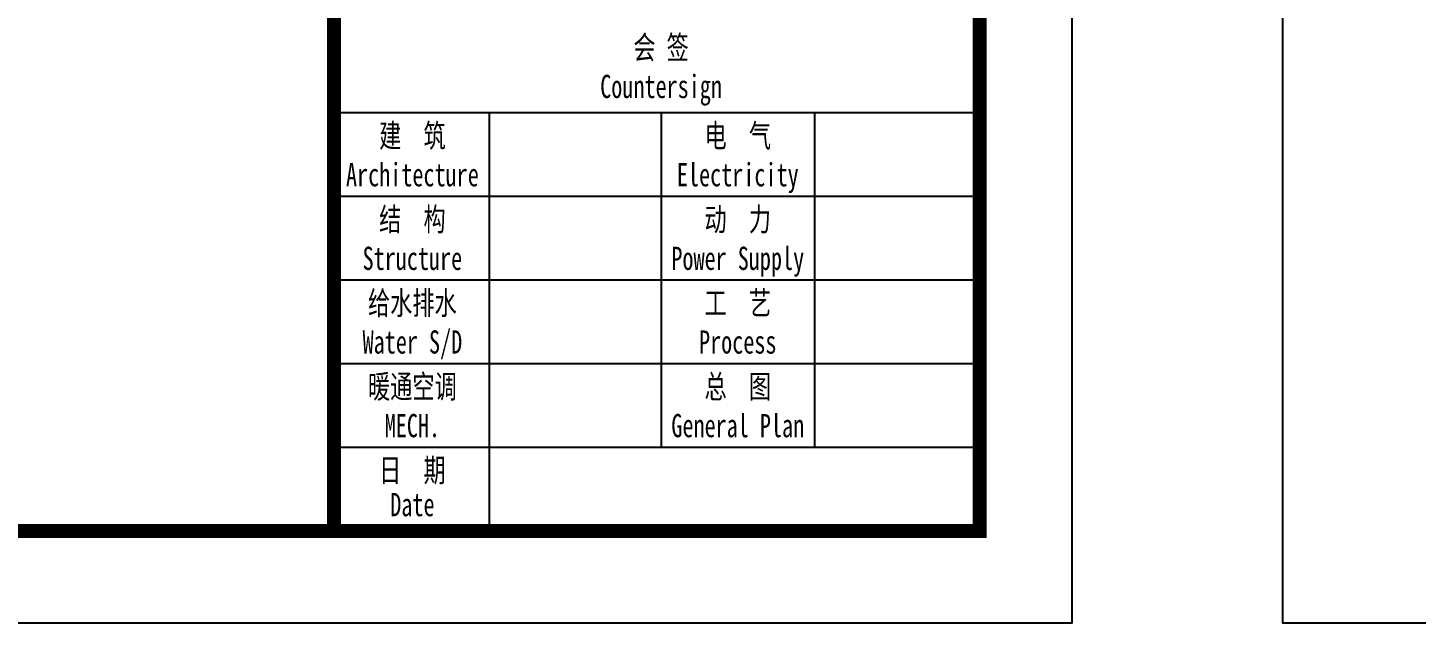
# Model space of a CAD drawing. Extents: x 180850 to 1399066, y 113487 to 334416.
# Drawn here: x 899926 to 921215, y 136382 to 145517 of the extents above; entities that cross this region are included whole.
import ezdxf
from ezdxf.enums import TextEntityAlignment as Align

# ---------------------------------------------------------------- set-up
doc = ezdxf.new("R2010")
doc.units = 0
doc.header["$LTSCALE"] = 1000
doc.layers.add('PUB_TITLE', color=4, linetype='Continuous')
doc.styles.add('_gyy_title_ST', font='', dxfattribs={"width": 0.8})
doc.styles.get('_gyy_title_ST').set_extended_font_data('SimSun')

msp = doc.modelspace()

# ---------------------------------------------------------------- linework, layer by layer
at = {"layer": 'PUB_TITLE'}
for p, q in [((914625.1, 144210.21), (904647.63, 144210.21)), ((906999.46, 144210.21), (906999.46, 137796.11)), ((909636.36, 144210.21), (909636.36, 139078.93)), ((911988.2, 144210.21), (911988.2, 139078.93)), ((914625.1, 142927.39), (904647.63, 142927.39)), ((914625.1, 141644.57), (904647.63, 141644.57)), ((914625.1, 140361.75), (904647.63, 140361.75)), ((914625.1, 139078.93), (904647.63, 139078.93))]:
    msp.add_line(p, q, dxfattribs=at)
for points in [[(797005.45, 220381.89), (915934.63, 220381.89), (915934.63, 136381.97), (797005.45, 136381.97)], [(919169.3, 220381.89), (1038098.48, 220381.89), (1038098.48, 136381.97), (919169.3, 136381.97)]]:
    msp.add_lwpolyline(points, close=True, dxfattribs=at)
at = {"layer": 'PUB_TITLE', "const_width": 212.12}
for points in [[(800540.8, 137796.11), (800540.8, 218967.75), (914520.49, 218967.75), (914520.49, 137796.11)], [(904621.51, 218967.75), (914520.49, 218967.75), (914520.49, 137796.11), (904621.51, 137796.11)]]:
    msp.add_lwpolyline(points, close=True, dxfattribs=at)

# ---------------------------------------------------------------- texts
at = {"layer": 'PUB_TITLE', "style": '_gyy_title_ST', "width": 0.7}
for s, height, p in [('会 签', 356.338, (909636.36, 145036.91)), ('Countersign', 356.3382, (909636.36, 144438.27)), ('建  筑', 356.338, (905823.54, 143682.83)), ('电  气', 356.338, (910812.28, 143682.83)), ('Architecture', 356.3382, (905823.54, 143084.18)), ('Electricity', 356.3382, (910812.28, 143084.18)), ('结  构', 356.338, (905823.54, 142400.01)), ('动  力', 356.338, (910812.28, 142400.01)), ('Structure', 356.338, (905823.54, 141801.37)), ('Power Supply', 356.3382, (910812.28, 141801.37)), ('给水排水', 356.338, (905823.54, 141117.19)), ('工  艺', 356.338, (910812.28, 141117.19)), ('Water S/D', 356.338, (905823.54, 140518.54)), ('Process', 356.338, (910812.28, 140518.54)), ('暖通空调', 356.338, (905823.54, 139834.37)), ('总  图', 356.338, (910812.28, 139834.37)), ('MECH.', 356.338, (905823.54, 139235.73)), ('General Plan', 356.3382, (910812.28, 139235.73)), ('日  期', 356.338, (905823.54, 138551.55)), ('Date', 356.338, (905823.54, 138024.17))]:
    msp.add_text(s, height=height, dxfattribs=at).set_placement(p, align=Align.CENTER)

doc.saveas('drawing.dxf')
